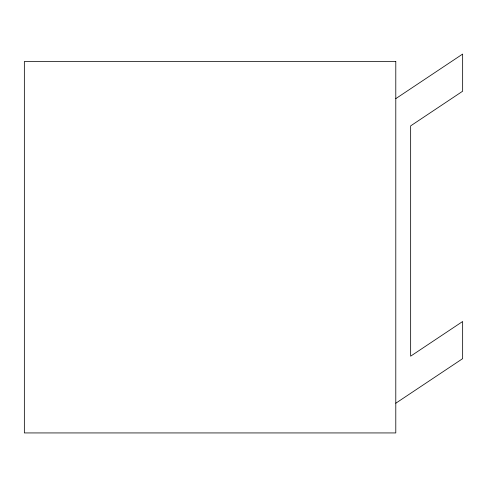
<?xml version="1.0" encoding="UTF-8"?>
<svg xmlns="http://www.w3.org/2000/svg" width="487" height="487" viewBox="0 0 487 487"><rect width="100%" height="100%" fill="white"/><g stroke="black" fill="none" stroke-linecap="round" stroke-linejoin="round"><path stroke-width="0.73" d="M395.791 98.636L462.65 54.063L462.65 91.209L410.651 125.877L410.651 356.167L462.65 321.505L462.65 358.645L395.791 403.218M395.791 61.496L24.35 61.496L24.35 432.937L395.791 432.937L395.791 61.496"/></g></svg>
